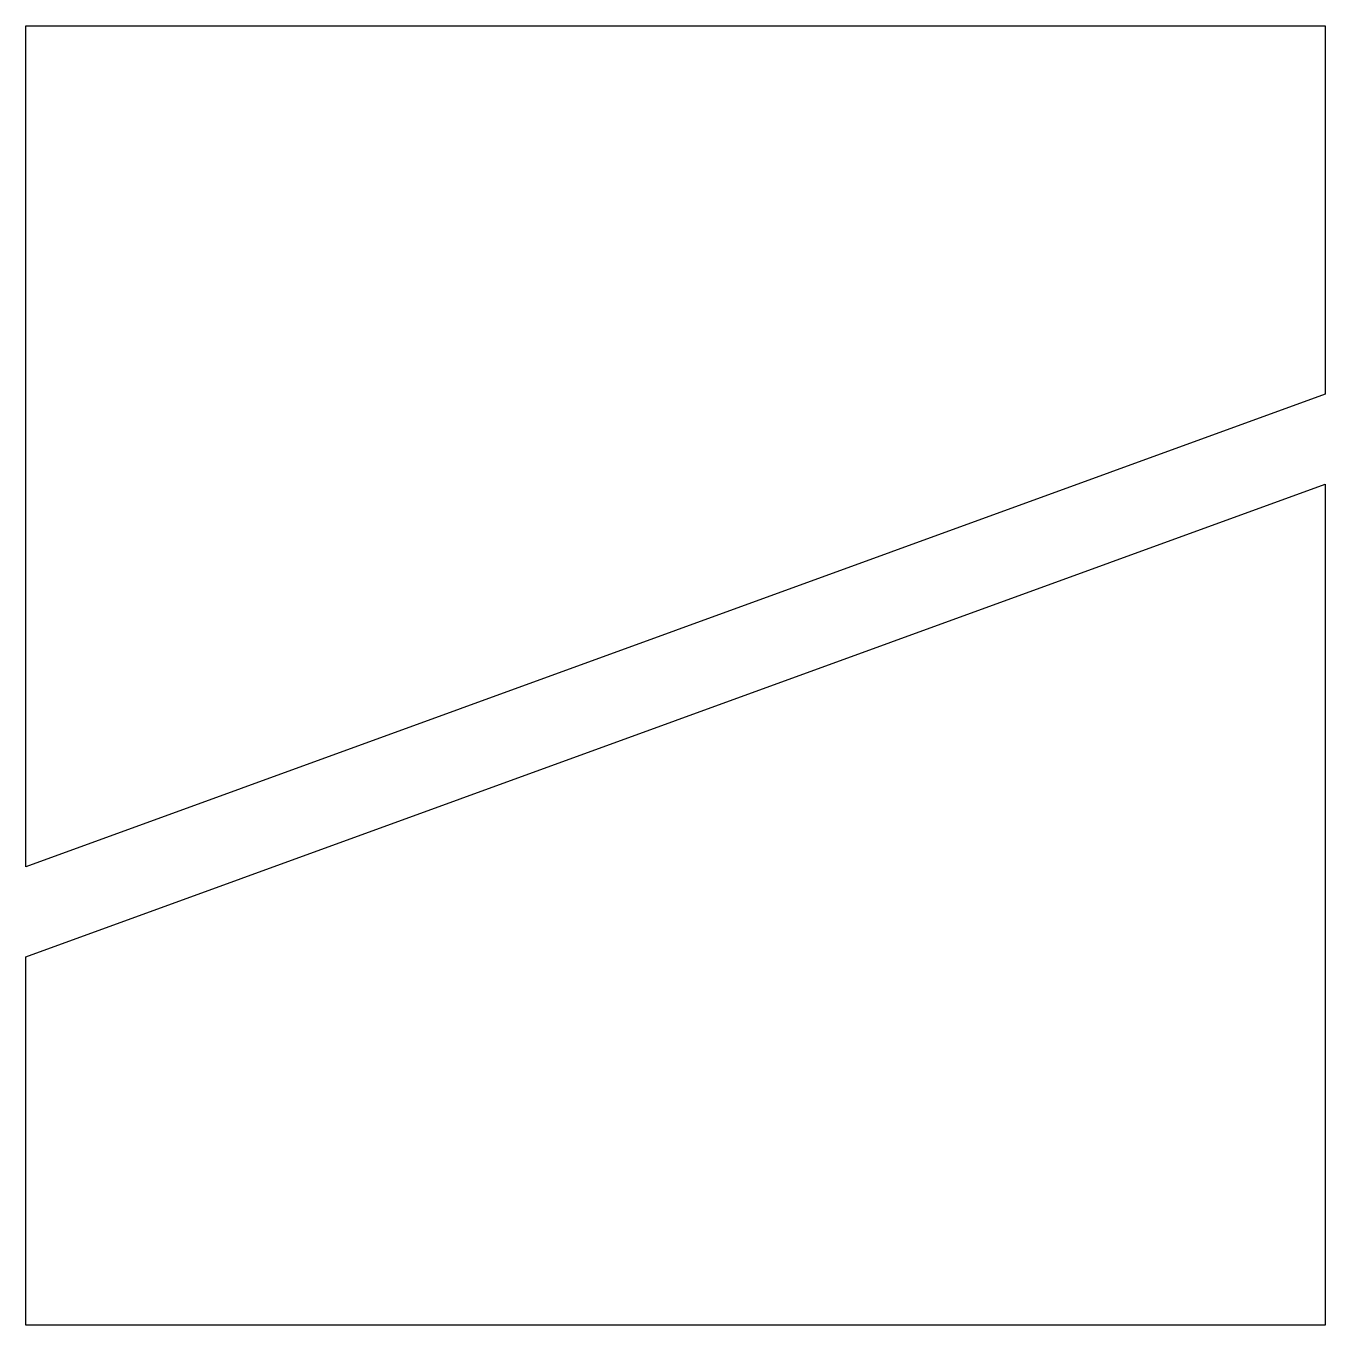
# Model space of a CAD drawing. Header units: millimetres. Extents: x 0 to 50, y 0 to 50.
import ezdxf

# ---------------------------------------------------------------- set-up
doc = ezdxf.new("R2010")
doc.units = ezdxf.units.MM
doc.layers.add('MARK', color=7, linetype='CONTINUOUS')

msp = doc.modelspace()

# ---------------------------------------------------------------- linework, layer by layer
at = {"layer": 'MARK'}
for points in [[(0, 50), (50, 50), (50, 35.8285), (0, 17.63)], [(50, 32.37), (50, 0), (0, 0), (0, 14.1715)]]:
    msp.add_lwpolyline(points, close=True, dxfattribs=at)

doc.saveas('drawing.dxf')
